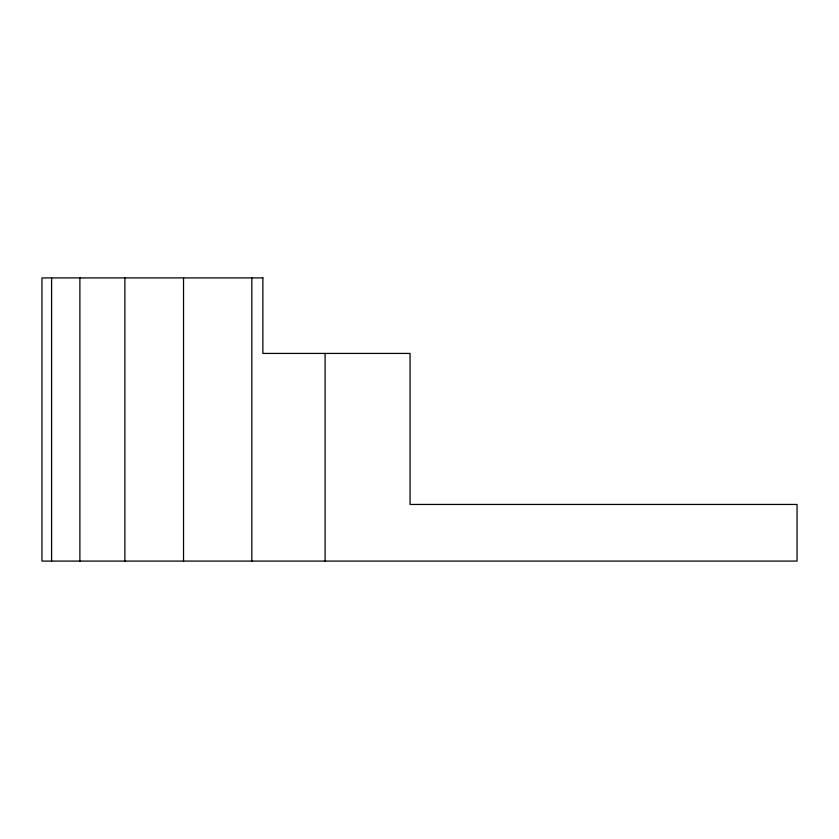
<?xml version="1.0" encoding="UTF-8"?>
<svg xmlns="http://www.w3.org/2000/svg" width="839" height="839" viewBox="0 0 839 839"><rect width="100%" height="100%" fill="white"/><g stroke="black" fill="none" stroke-linecap="round" stroke-linejoin="round"><path stroke-width="1.26" d="M325.113 353.429L325.113 561.081M251.826 277.919L251.826 561.081M183.531 277.919L183.531 561.081M124.885 277.919L124.885 561.081M79.883 277.919L79.883 561.081M51.599 277.919L51.599 561.081M262.859 277.919L41.95 277.919L41.95 561.081L797.05 561.081L797.05 504.449L410.061 504.449L410.061 353.429L262.859 353.429L262.859 277.919"/></g></svg>
